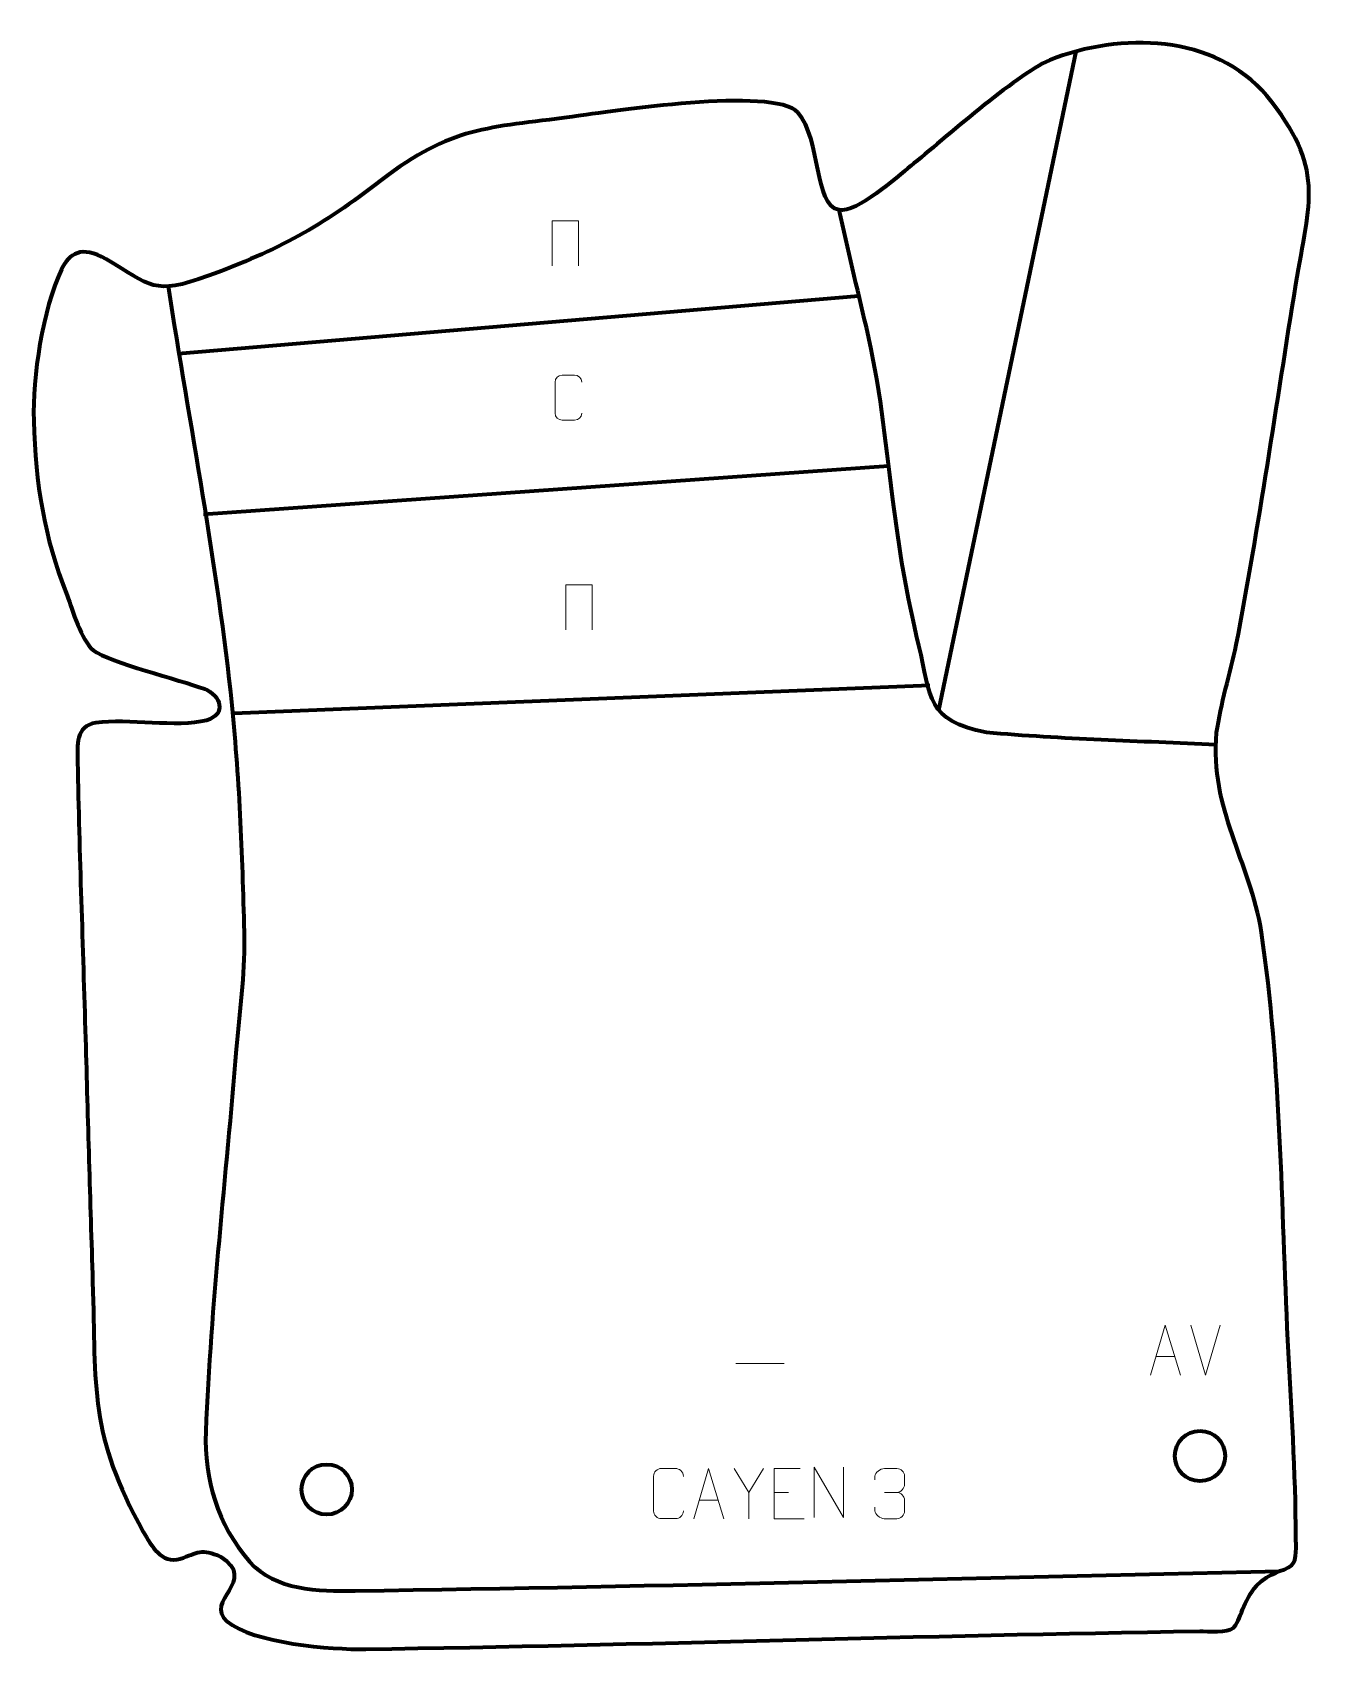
# Model space of a CAD drawing. Header units: millimetres. Extents: x 1002 to 1645, y -116 to 688.
import ezdxf

# ---------------------------------------------------------------- set-up
doc = ezdxf.new("R2010")
doc.units = ezdxf.units.MM
doc.header["$MEASUREMENT"] = 0
doc.layers.add('layer 2', color=7, linetype='Continuous')
doc.layers.add('layer 3', color=7, linetype='Continuous')

msp = doc.modelspace()

# ---------------------------------------------------------------- linework, layer by layer
at = {"layer": 'layer 2', "color": 142, "lineweight": 200}
for centre in [(1582.6306, -19.8351), (1148.3171, -36.5042)]:
    msp.add_ellipse(centre, major_axis=(0, 12.5), ratio=1, dxfattribs=at)
at = {"layer": 'layer 2', "color": 142, "lineweight": 158}
for points in [[(1452.7034, 351.1286), (1452.7034, 351.1286), (1521.0638, 678.9355), (1521.0638, 678.9355)], [(1074.6099, 528.5812), (1074.6099, 528.5812), (1412.9085, 557.3533), (1412.9085, 557.3533)], [(1087.0541, 448.6989), (1087.0541, 448.6989), (1427.6834, 472.7812), (1427.6834, 472.7812)], [(1102.1489, 349.6556), (1102.1489, 349.6556), (1448.3158, 363.5535), (1448.3158, 363.5535)]]:
    msp.add_open_spline(points, degree=3, dxfattribs=at)
for points, knots in [([(1590.5426, 333.9287), (1552.8941, 335.8178), (1513.9194, 336.668), (1476.4947, 340.0854), (1476.4947, 340.0854), (1446.3291, 345.8781), (1449.0859, 357.5021), (1442.8065, 383.4358), (1442.8065, 383.4358), (1436.6021, 409.1853), (1433.0555, 431.093), (1429.6753, 457.2872), (1429.6753, 457.2872), (1425.931, 486.8004), (1423.6868, 512.3955), (1416.6915, 541.6607), (1416.6915, 541.6607), (1412.0474, 561.0891), (1407.5976, 580.5569), (1403.1036, 600.02)], [0, 0, 0, 0, 0.16666667, 0.16666667, 0.16666667, 0.16666667, 0.33333333, 0.33333333, 0.33333333, 0.33333333, 0.5, 0.5, 0.5, 0.5, 0.66666667, 0.66666667, 0.66666667, 0.66666667, 1, 1, 1, 1]), ([(1069.3925, 562.0729), (1080.1879, 493.2158), (1093.9051, 422.9246), (1101.0761, 353.7428), (1101.0761, 353.7428), (1104.9721, 315.3173), (1106.4489, 275.8445), (1107.267, 237.2205), (1107.267, 237.2205), (1107.6294, 220.1142), (1104.7085, 199.8583), (1103.3261, 182.4383), (1103.3261, 182.4383), (1098.2187, 119.4171), (1090.6331, 55.459), (1088.1796, -7.6208), (1088.1796, -7.6208), (1087.2392, -31.7984), (1094.0989, -53.9093), (1109.902, -72.3968), (1109.902, -72.3968), (1123.1042, -86.7812), (1143.5771, -87.1765), (1162.4661, -86.9105), (1162.4661, -86.9105), (1316.0408, -84.7552), (1468.7668, -80.4258), (1622.2359, -77.1608)], [0, 0, 0, 0, 0.125, 0.125, 0.125, 0.125, 0.25, 0.25, 0.25, 0.25, 0.375, 0.375, 0.375, 0.375, 0.5, 0.5, 0.5, 0.5, 0.625, 0.625, 0.625, 0.625, 0.75, 0.75, 0.75, 0.75, 1, 1, 1, 1])]:
    msp.add_open_spline(points, degree=3, knots=knots, dxfattribs=at)
at = {"layer": 'layer 2', "color": 250, "lineweight": 9}
for points, knots in [([(1260.4412, 572.2837), (1260.4412, 572.2837), (1260.4412, 594.634), (1260.4412, 594.634), (1260.4412, 594.634), (1260.4412, 594.634), (1273.5595, 594.634), (1273.5595, 594.634), (1273.5595, 594.634), (1273.5595, 594.634), (1273.5595, 572.2837), (1273.5595, 572.2837)], [0, 0, 0, 0, 0.25, 0.25, 0.25, 0.25, 0.5, 0.5, 0.5, 0.5, 1, 1, 1, 1]), ([(1275.1653, 498.8993), (1275.0401, 496.8183), (1273.5379, 495.4931), (1271.6142, 495.4834), (1271.6142, 495.4834), (1269.5256, 495.4837), (1267.437, 495.4837), (1265.3487, 495.4834), (1265.3487, 495.4834), (1263.6245, 495.389), (1261.8581, 497.0769), (1261.8681, 498.8837), (1261.8681, 498.8837), (1261.8685, 504.0519), (1261.8685, 509.2196), (1261.8681, 514.387), (1261.8681, 514.387), (1261.8719, 516.3021), (1263.4364, 517.842), (1265.3643, 517.8299), (1265.3643, 517.8299), (1267.4473, 517.8299), (1269.5308, 517.8299), (1271.6142, 517.8299), (1271.6142, 517.8299), (1273.3577, 517.8617), (1275.1414, 516.5258), (1275.1653, 514.3424)], [0, 0, 0, 0, 0.125, 0.125, 0.125, 0.125, 0.25, 0.25, 0.25, 0.25, 0.375, 0.375, 0.375, 0.375, 0.5, 0.5, 0.5, 0.5, 0.625, 0.625, 0.625, 0.625, 0.75, 0.75, 0.75, 0.75, 1, 1, 1, 1]), ([(1267.2492, 391.234), (1267.2492, 391.234), (1267.2492, 413.5843), (1267.2492, 413.5843), (1267.2492, 413.5843), (1267.2492, 413.5843), (1280.3675, 413.5843), (1280.3675, 413.5843), (1280.3675, 413.5843), (1280.3675, 413.5843), (1280.3675, 391.234), (1280.3675, 391.234)], [0, 0, 0, 0, 0.25, 0.25, 0.25, 0.25, 0.5, 0.5, 0.5, 0.5, 1, 1, 1, 1]), ([(1557.9713, 20.3508), (1557.9713, 20.3508), (1565.3423, 45.3043), (1565.3423, 45.3043), (1565.3423, 45.3043), (1565.3423, 45.3043), (1572.9122, 20.3508), (1572.9122, 20.3508)], [0, 0, 0, 0, 0.33333333, 0.33333333, 0.33333333, 0.33333333, 1, 1, 1, 1]), ([(1325.7126, -47.2098), (1325.5728, -49.5332), (1323.8956, -51.0128), (1321.7479, -51.0236), (1321.7479, -51.0236), (1319.416, -51.0232), (1317.0841, -51.0232), (1314.7526, -51.0236), (1314.7526, -51.0236), (1312.8276, -51.129), (1310.8555, -49.2445), (1310.8667, -47.2272), (1310.8667, -47.2272), (1310.8671, -41.4571), (1310.8671, -35.6874), (1310.8667, -29.9181), (1310.8667, -29.9181), (1310.8709, -27.78), (1312.6176, -26.0608), (1314.77, -26.0743), (1314.77, -26.0743), (1317.0957, -26.0743), (1319.4218, -26.0743), (1321.7479, -26.0743), (1321.7479, -26.0743), (1323.6945, -26.0388), (1325.6859, -27.5303), (1325.7126, -29.9679)], [0, 0, 0, 0, 0.125, 0.125, 0.125, 0.125, 0.25, 0.25, 0.25, 0.25, 0.375, 0.375, 0.375, 0.375, 0.5, 0.5, 0.5, 0.5, 0.625, 0.625, 0.625, 0.625, 0.75, 0.75, 0.75, 0.75, 1, 1, 1, 1]), ([(1330.8191, -51.0275), (1330.8191, -51.0275), (1338.1901, -26.074), (1338.1901, -26.074), (1338.1901, -26.074), (1338.1901, -26.074), (1345.76, -51.0275), (1345.76, -51.0275)], [0, 0, 0, 0, 0.33333333, 0.33333333, 0.33333333, 0.33333333, 1, 1, 1, 1]), ([(1365.6113, -26.074), (1365.6113, -26.074), (1358.2889, -37.9727), (1358.2889, -37.9727), (1358.2889, -37.9727), (1358.2889, -37.9727), (1358.2896, -51.0276), (1358.2896, -51.0276)], [0, 0, 0, 0, 0.33333333, 0.33333333, 0.33333333, 0.33333333, 1, 1, 1, 1]), ([(1383.7307, -26.074), (1383.7307, -26.074), (1370.8568, -26.074), (1370.8568, -26.074), (1370.8568, -26.074), (1370.8568, -26.074), (1370.8568, -51.0276), (1370.8568, -51.0276), (1370.8568, -51.0276), (1370.8568, -51.0276), (1385.7226, -51.0276), (1385.7226, -51.0276)], [0, 0, 0, 0, 0.25, 0.25, 0.25, 0.25, 0.5, 0.5, 0.5, 0.5, 1, 1, 1, 1]), ([(1390.6975, -50.4304), (1390.6975, -50.4304), (1390.6975, -25.4769), (1390.6975, -25.4769), (1390.6975, -25.4769), (1390.6975, -25.4769), (1405.3523, -50.4304), (1405.3523, -50.4304), (1405.3523, -50.4304), (1405.3523, -50.4304), (1405.3523, -25.4769), (1405.3523, -25.4769)], [0, 0, 0, 0, 0.25, 0.25, 0.25, 0.25, 0.5, 0.5, 0.5, 0.5, 1, 1, 1, 1]), ([(1420.9424, -31.7687), (1420.9424, -31.7687), (1420.9424, -29.9115), (1420.9424, -29.9115), (1420.9424, -29.9115), (1420.9281, -28.1696), (1423.5926, -26.0515), (1425.6517, -26.0742), (1425.6517, -26.0742), (1427.7158, -26.0742), (1429.7798, -26.0742), (1431.8435, -26.0742), (1431.8435, -26.0742), (1434.038, -26.0654), (1435.6363, -27.9122), (1435.6807, -29.8243), (1435.6807, -29.8243), (1435.6803, -31.2594), (1435.6803, -32.6945), (1435.6807, -34.13), (1435.6807, -34.13), (1435.6321, -35.7835), (1434.0295, -38.0135), (1431.8312, -38.0035), (1431.8312, -38.0035), (1434.0349, -38.0147), (1435.6429, -39.8179), (1435.6969, -41.8774), (1435.6969, -41.8774), (1435.6965, -43.6621), (1435.6965, -45.4468), (1435.6969, -47.2319), (1435.6969, -47.2319), (1435.707, -49.2933), (1433.6521, -51.0564), (1431.8312, -51.0483), (1431.8312, -51.0483), (1429.7659, -51.048), (1427.7007, -51.048), (1425.6351, -51.0483), (1425.6351, -51.0483), (1423.4665, -51.0368), (1420.9355, -48.6366), (1420.9169, -47.1748), (1420.9169, -47.1748), (1420.9169, -47.1748), (1420.9169, -45.2662), (1420.9169, -45.2662)], [0, 0, 0, 0, 0.07692308, 0.07692308, 0.07692308, 0.07692308, 0.15384615, 0.15384615, 0.15384615, 0.15384615, 0.23076923, 0.23076923, 0.23076923, 0.23076923, 0.30769231, 0.30769231, 0.30769231, 0.30769231, 0.38461538, 0.38461538, 0.38461538, 0.38461538, 0.46153846, 0.46153846, 0.46153846, 0.46153846, 0.53846154, 0.53846154, 0.53846154, 0.53846154, 0.61538462, 0.61538462, 0.61538462, 0.61538462, 0.69230769, 0.69230769, 0.69230769, 0.69230769, 0.76923077, 0.76923077, 0.76923077, 0.76923077, 0.84615385, 0.84615385, 0.84615385, 0.84615385, 1, 1, 1, 1])]:
    msp.add_open_spline(points, degree=3, knots=knots, dxfattribs=at)
for points in [[(1585.3308, 20.3435), (1585.3308, 20.3435), (1578.009, 45.2971), (1578.009, 45.2971)], [(1592.6527, 45.2971), (1592.6527, 45.2971), (1585.3309, 20.3435), (1585.3309, 20.3435)], [(1351.7777, 26.1715), (1351.7777, 26.1715), (1375.7557, 26.1715), (1375.7557, 26.1715)], [(1560.6939, 29.6002), (1560.6939, 29.6002), (1570.1896, 29.6002), (1570.1896, 29.6002)], [(1358.2889, -37.9727), (1358.2889, -37.9727), (1350.968, -26.074), (1350.968, -26.074)], [(1370.8568, -37.9537), (1370.8568, -37.9537), (1378.0249, -37.9537), (1378.0249, -37.9537)], [(1425.6521, -38.0139), (1425.6521, -38.0139), (1431.8485, -38.0139), (1431.8485, -38.0139)], [(1333.5417, -41.7781), (1333.5417, -41.7781), (1343.0374, -41.7781), (1343.0374, -41.7781)]]:
    msp.add_open_spline(points, degree=3, dxfattribs=at)
at = {"layer": 'layer 3', "color": 242, "lineweight": 158}
msp.add_open_spline([(1028.3446, 187.8146), (1027.0578, 233.5809), (1025.2505, 279.6072), (1024.3884, 325.3464), (1024.3884, 325.3464), (1024.2329, 333.5979), (1023.4791, 343.4365), (1033.4242, 344.8761), (1033.4242, 344.8761), (1049.7093, 347.2333), (1073.6269, 342.2824), (1088.59, 346.101), (1088.59, 346.101), (1098.5025, 349.1301), (1095.8734, 358.4303), (1087.5512, 361.7682), (1087.5512, 361.7682), (1075.0291, 366.422), (1040.504, 374.7857), (1032.1443, 381.0421), (1032.1443, 381.0421), (1026.0835, 386.1545), (1022.1045, 400.667), (1019.1617, 408.2526), (1019.1617, 408.2526), (1007.4565, 438.4245), (1003.6695, 463.0922), (1002.6157, 495.2032), (1002.6157, 495.2032), (1001.9239, 516.7565), (1007.0054, 550.7168), (1016.3909, 570.4468), (1016.3909, 570.4468), (1020.1214, 578.2892), (1026.3815, 582.7046), (1038.6961, 575.4969), (1038.6961, 575.4969), (1061.3826, 562.2187), (1061.7195, 557.4085), (1089.4002, 567.2059), (1089.4002, 567.2059), (1124.3459, 580.1359), (1145.7489, 591.8352), (1175.2047, 614.6876), (1175.2047, 614.6876), (1210.8, 641.8544), (1227.8388, 640.6566), (1270.3979, 646.3942), (1270.3979, 646.3942), (1289.8944, 649.0625), (1370.2556, 661.4983), (1382.669, 648.5556), (1382.669, 648.5556), (1394.3199, 635.14), (1390.5602, 602.2899), (1403.1036, 600.02), (1403.1036, 600.02), (1411.8498, 598.4373), (1431.8049, 616.2838), (1438.7586, 621.9353), (1438.7586, 621.9353), (1455.5641, 635.6483), (1490.0437, 666.4128), (1507.9053, 674.6023), (1507.9053, 674.6023), (1542.9277, 688.3909), (1590.0023, 687.6643), (1615.8982, 656.7806), (1615.8982, 656.7806), (1645.1185, 620.6137), (1637.2911, 605.0917), (1630.3181, 562.9252), (1630.3181, 562.9252), (1620.617, 503.3781), (1612.0835, 442.8038), (1600.6428, 383.6406), (1600.6428, 383.6406), (1597.6199, 369.762), (1592.8924, 353.7608), (1590.8964, 340.0197), (1590.8964, 340.0197), (1587.4856, 301.4676), (1607.3524, 276.8556), (1613.2339, 240.53), (1613.2339, 240.53), (1622.9828, 174.3913), (1623.1051, 104.6692), (1626.3336, 37.7503), (1626.3336, 37.7503), (1627.9211, 5.4422), (1630.3077, -28.2371), (1630.3132, -60.4572), (1630.3132, -60.4572), (1630.3138, -63.7405), (1631.0756, -71.8715), (1628.2233, -74.1663), (1628.2233, -74.1663), (1623.8254, -77.7045), (1617.4843, -77.1376), (1610.7098, -84.4518), (1610.7098, -84.4518), (1604.3718, -91.2948), (1602.5825, -102.1913), (1599.2197, -105.3297), (1599.2197, -105.3297), (1596.4499, -107.9146), (1586.4508, -106.9645), (1582.4758, -107.0234), (1582.4758, -107.0234), (1444.2392, -109.0684), (1305.9666, -113.8703), (1167.6936, -115.9322), (1167.6936, -115.9322), (1150.4951, -116.1887), (1111.7835, -113.1357), (1098.6868, -101.9966), (1098.6868, -101.9966), (1086.8885, -91.9618), (1114.3548, -81.9262), (1095.6888, -69.9828), (1095.6888, -69.9828), (1086.1326, -65.4646), (1083.9309, -68.0204), (1075.5106, -71.0086), (1075.5106, -71.0086), (1065.9228, -73.5202), (1061.283, -64.7025), (1057.1147, -57.5035), (1057.1147, -57.5035), (1030.0706, -9.3982), (1033.5507, 13.9558), (1031.902, 66.8139), (1031.902, 66.8139), (1030.6453, 107.1453), (1029.4732, 147.4794), (1028.3446, 187.8146)], degree=3, knots=[0, 0, 0, 0, 0.02857143, 0.02857143, 0.02857143, 0.02857143, 0.05714286, 0.05714286, 0.05714286, 0.05714286, 0.08571429, 0.08571429, 0.08571429, 0.08571429, 0.11428571, 0.11428571, 0.11428571, 0.11428571, 0.14285714, 0.14285714, 0.14285714, 0.14285714, 0.17142857, 0.17142857, 0.17142857, 0.17142857, 0.2, 0.2, 0.2, 0.2, 0.22857143, 0.22857143, 0.22857143, 0.22857143, 0.25714286, 0.25714286, 0.25714286, 0.25714286, 0.28571429, 0.28571429, 0.28571429, 0.28571429, 0.31428571, 0.31428571, 0.31428571, 0.31428571, 0.34285714, 0.34285714, 0.34285714, 0.34285714, 0.37142857, 0.37142857, 0.37142857, 0.37142857, 0.4, 0.4, 0.4, 0.4, 0.42857143, 0.42857143, 0.42857143, 0.42857143, 0.45714286, 0.45714286, 0.45714286, 0.45714286, 0.48571429, 0.48571429, 0.48571429, 0.48571429, 0.51428571, 0.51428571, 0.51428571, 0.51428571, 0.54285714, 0.54285714, 0.54285714, 0.54285714, 0.57142857, 0.57142857, 0.57142857, 0.57142857, 0.6, 0.6, 0.6, 0.6, 0.62857143, 0.62857143, 0.62857143, 0.62857143, 0.65714286, 0.65714286, 0.65714286, 0.65714286, 0.68571429, 0.68571429, 0.68571429, 0.68571429, 0.71428571, 0.71428571, 0.71428571, 0.71428571, 0.74285714, 0.74285714, 0.74285714, 0.74285714, 0.77142857, 0.77142857, 0.77142857, 0.77142857, 0.8, 0.8, 0.8, 0.8, 0.82857143, 0.82857143, 0.82857143, 0.82857143, 0.85714286, 0.85714286, 0.85714286, 0.85714286, 0.88571429, 0.88571429, 0.88571429, 0.88571429, 0.91428571, 0.91428571, 0.91428571, 0.91428571, 0.94285714, 0.94285714, 0.94285714, 0.94285714, 1, 1, 1, 1], dxfattribs=at)

doc.saveas('drawing.dxf')
